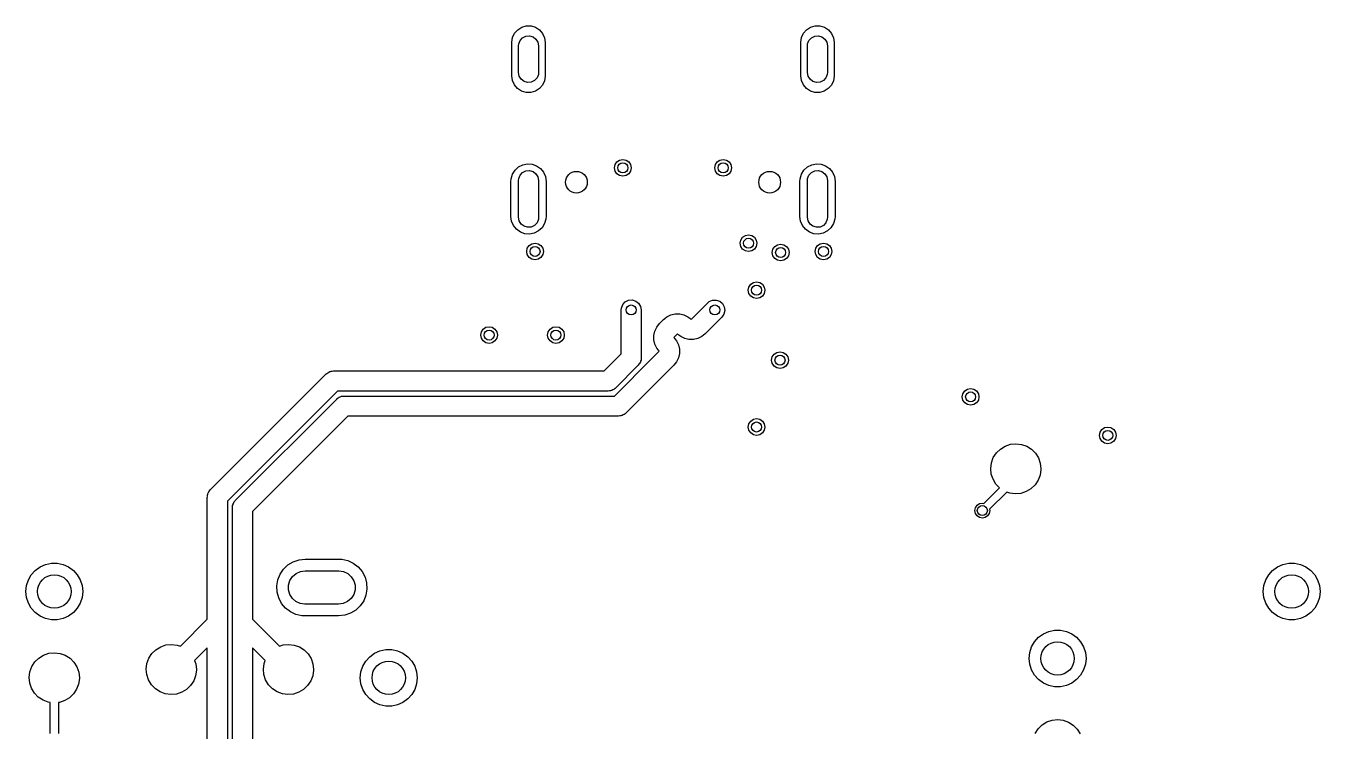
# Model space of a CAD drawing. Extents: x 4.65 to 6.27, y -4.67 to -2.2.
# Drawn here: x 4.652 to 6.175, y -3.035 to -2.205 of the extents above; entities that cross this region are included whole.
import ezdxf

# ---------------------------------------------------------------- set-up
doc = ezdxf.new("R2010")
doc.units = 0
doc.header["$MEASUREMENT"] = 0
doc.layers.add('BLACK', color=7, linetype='CONTINUOUS')

msp = doc.modelspace()

# ---------------------------------------------------------------- linework, layer by layer
at = {"layer": 'BLACK', "linetype": 'CONTINUOUS'}
for p, q in [((5.23055, -2.20942), (5.23527, -2.20644)), ((5.23527, -2.20644), (5.24064, -2.20491)), ((5.24064, -2.20491), (5.24622, -2.20494)), ((5.24622, -2.20494), (5.25156, -2.20654)), ((5.25156, -2.20654), (5.25625, -2.20958)), ((5.57071, -2.20942), (5.57543, -2.20644)), ((5.57543, -2.20644), (5.58079, -2.20491)), ((5.58079, -2.20491), (5.58637, -2.20494)), ((5.58637, -2.20494), (5.59172, -2.20654)), ((5.59172, -2.20654), (5.59641, -2.20958)), ((5.22362, -2.22417), (5.22448, -2.21865)), ((5.22362, -2.22441), (5.22362, -2.22417)), ((5.22362, -2.26378), (5.22362, -2.22441)), ((5.22448, -2.21865), (5.22685, -2.2136)), ((5.22685, -2.2136), (5.23055, -2.20942)), ((5.23172, -2.22605), (5.23332, -2.22204)), ((5.23332, -2.22204), (5.23627, -2.21886)), ((5.23627, -2.21886), (5.24015, -2.21697)), ((5.24015, -2.21697), (5.24446, -2.21659)), ((5.24446, -2.21659), (5.24861, -2.21779)), ((5.24861, -2.21779), (5.25206, -2.22041)), ((5.25206, -2.22041), (5.25433, -2.22409)), ((5.25433, -2.22409), (5.25512, -2.22835)), ((5.25625, -2.20958), (5.25989, -2.2138)), ((5.25989, -2.2138), (5.2622, -2.21888)), ((5.2622, -2.21888), (5.26299, -2.22441)), ((5.26299, -2.22441), (5.26299, -2.26378)), ((5.56378, -2.22417), (5.56464, -2.21865)), ((5.56378, -2.22441), (5.56378, -2.22417)), ((5.56378, -2.26378), (5.56378, -2.22441)), ((5.56464, -2.21865), (5.56701, -2.2136)), ((5.56701, -2.2136), (5.57071, -2.20942)), ((5.57188, -2.22605), (5.57348, -2.22204)), ((5.57348, -2.22204), (5.57642, -2.21886)), ((5.57642, -2.21886), (5.58031, -2.21697)), ((5.58031, -2.21697), (5.58462, -2.21659)), ((5.58462, -2.21659), (5.58877, -2.21779)), ((5.58877, -2.21779), (5.59221, -2.22041)), ((5.59221, -2.22041), (5.59448, -2.22409)), ((5.59448, -2.22409), (5.59528, -2.22835)), ((5.59641, -2.20958), (5.60005, -2.2138)), ((5.60005, -2.2138), (5.60236, -2.21888)), ((5.60236, -2.21888), (5.60315, -2.22441)), ((5.60315, -2.22441), (5.60315, -2.26378)), ((5.2315, -2.22835), (5.23172, -2.22605)), ((5.2315, -2.25984), (5.2315, -2.22835)), ((5.25512, -2.22835), (5.25512, -2.25984)), ((5.57165, -2.22835), (5.57188, -2.22605)), ((5.57165, -2.25984), (5.57165, -2.22835)), ((5.59528, -2.22835), (5.59528, -2.25984)), ((5.22441, -2.2693), (5.22362, -2.26378)), ((5.22672, -2.27439), (5.22441, -2.2693)), ((5.23229, -2.26409), (5.2315, -2.25984)), ((5.23456, -2.26778), (5.23229, -2.26409)), ((5.238, -2.27039), (5.23456, -2.26778)), ((5.25035, -2.26932), (5.24646, -2.27122)), ((5.25329, -2.26615), (5.25035, -2.26932)), ((5.25489, -2.26214), (5.25329, -2.26615)), ((5.25512, -2.25984), (5.25489, -2.26214)), ((5.26213, -2.26953), (5.25976, -2.27459)), ((5.26299, -2.26402), (5.26213, -2.26953)), ((5.26299, -2.26378), (5.26299, -2.26402)), ((5.56457, -2.2693), (5.56378, -2.26378)), ((5.56688, -2.27439), (5.56457, -2.2693)), ((5.57245, -2.26409), (5.57165, -2.25984)), ((5.57471, -2.26778), (5.57245, -2.26409)), ((5.57816, -2.27039), (5.57471, -2.26778)), ((5.59051, -2.26932), (5.58662, -2.27122)), ((5.59345, -2.26615), (5.59051, -2.26932)), ((5.59505, -2.26214), (5.59345, -2.26615)), ((5.59528, -2.25984), (5.59505, -2.26214)), ((5.60229, -2.26953), (5.59992, -2.27459)), ((5.60315, -2.26402), (5.60229, -2.26953)), ((5.60315, -2.26378), (5.60315, -2.26402)), ((5.23037, -2.27861), (5.22672, -2.27439)), ((5.23505, -2.28165), (5.23037, -2.27861)), ((5.2404, -2.28325), (5.23505, -2.28165)), ((5.24215, -2.2716), (5.238, -2.27039)), ((5.24598, -2.28328), (5.2404, -2.28325)), ((5.24646, -2.27122), (5.24215, -2.2716)), ((5.25135, -2.28175), (5.24598, -2.28328)), ((5.25607, -2.27877), (5.25135, -2.28175)), ((5.25976, -2.27459), (5.25607, -2.27877)), ((5.57052, -2.27861), (5.56688, -2.27439)), ((5.57521, -2.28165), (5.57052, -2.27861)), ((5.58055, -2.28325), (5.57521, -2.28165)), ((5.58231, -2.2716), (5.57816, -2.27039)), ((5.58614, -2.28328), (5.58055, -2.28325)), ((5.58662, -2.27122), (5.58231, -2.2716)), ((5.5915, -2.28175), (5.58614, -2.28328)), ((5.59622, -2.27877), (5.5915, -2.28175)), ((5.59992, -2.27459), (5.59622, -2.27877)), ((5.22442, -2.37959), (5.22738, -2.37482)), ((5.22738, -2.37482), (5.23151, -2.37102)), ((5.23151, -2.37102), (5.23651, -2.36847)), ((5.23627, -2.37753), (5.24015, -2.37563)), ((5.23651, -2.36847), (5.24201, -2.36736)), ((5.24015, -2.37563), (5.24446, -2.37525)), ((5.24201, -2.36736), (5.2476, -2.36777)), ((5.24446, -2.37525), (5.24861, -2.37646)), ((5.2476, -2.36777), (5.25288, -2.36967)), ((5.24861, -2.37646), (5.25206, -2.37907)), ((5.25288, -2.36967), (5.25746, -2.37292)), ((5.25746, -2.37292), (5.26099, -2.37728)), ((5.34449, -2.37205), (5.34524, -2.36828)), ((5.34524, -2.37581), (5.34449, -2.37205)), ((5.34524, -2.36828), (5.34737, -2.36509)), ((5.34737, -2.37901), (5.34524, -2.37581)), ((5.34737, -2.36509), (5.35056, -2.36295)), ((5.35056, -2.36295), (5.35433, -2.3622)), ((5.35433, -2.3622), (5.3581, -2.36295)), ((5.3581, -2.36295), (5.36129, -2.36509)), ((5.36129, -2.36509), (5.36342, -2.36828)), ((5.36342, -2.37581), (5.36129, -2.37901)), ((5.36342, -2.36828), (5.36417, -2.37205)), ((5.36417, -2.37205), (5.36342, -2.37581)), ((5.4626, -2.37205), (5.46335, -2.36828)), ((5.46335, -2.37581), (5.4626, -2.37205)), ((5.46335, -2.36828), (5.46548, -2.36509)), ((5.46548, -2.37901), (5.46335, -2.37581)), ((5.46548, -2.36509), (5.46867, -2.36295)), ((5.46867, -2.36295), (5.47244, -2.3622)), ((5.47244, -2.3622), (5.47621, -2.36295)), ((5.47621, -2.36295), (5.4794, -2.36509)), ((5.4794, -2.36509), (5.48153, -2.36828)), ((5.48153, -2.37581), (5.4794, -2.37901)), ((5.48153, -2.36828), (5.48228, -2.37205)), ((5.48228, -2.37205), (5.48153, -2.37581)), ((5.56458, -2.37959), (5.56754, -2.37482)), ((5.56754, -2.37482), (5.57167, -2.37102)), ((5.57167, -2.37102), (5.57667, -2.36847)), ((5.57642, -2.37753), (5.58031, -2.37563)), ((5.57667, -2.36847), (5.58217, -2.36736)), ((5.58031, -2.37563), (5.58462, -2.37525)), ((5.58217, -2.36736), (5.58776, -2.36777)), ((5.58462, -2.37525), (5.58877, -2.37646)), ((5.58776, -2.36777), (5.59304, -2.36967)), ((5.58877, -2.37646), (5.59221, -2.37907)), ((5.59304, -2.36967), (5.59761, -2.37292)), ((5.59761, -2.37292), (5.60114, -2.37728)), ((5.22264, -2.38799), (5.22286, -2.38497)), ((5.22264, -2.42933), (5.22264, -2.38799)), ((5.22286, -2.38497), (5.22442, -2.37959)), ((5.2315, -2.38701), (5.23172, -2.38471)), ((5.2315, -2.43031), (5.2315, -2.38701)), ((5.23172, -2.38471), (5.23332, -2.3807)), ((5.23332, -2.3807), (5.23627, -2.37753)), ((5.25206, -2.37907), (5.25433, -2.38276)), ((5.25433, -2.38276), (5.25512, -2.38701)), ((5.25512, -2.38701), (5.25512, -2.43031)), ((5.26099, -2.37728), (5.26321, -2.38243)), ((5.26321, -2.38243), (5.26398, -2.38799)), ((5.26398, -2.38799), (5.26398, -2.42933)), ((5.35056, -2.38114), (5.34737, -2.37901)), ((5.35433, -2.38189), (5.35056, -2.38114)), ((5.3581, -2.38114), (5.35433, -2.38189)), ((5.36129, -2.37901), (5.3581, -2.38114)), ((5.46867, -2.38114), (5.46548, -2.37901)), ((5.47244, -2.38189), (5.46867, -2.38114)), ((5.47621, -2.38114), (5.47244, -2.38189)), ((5.4794, -2.37901), (5.47621, -2.38114)), ((5.5628, -2.38799), (5.56302, -2.38497)), ((5.5628, -2.42933), (5.5628, -2.38799)), ((5.56302, -2.38497), (5.56458, -2.37959)), ((5.57165, -2.38701), (5.57188, -2.38471)), ((5.57165, -2.43031), (5.57165, -2.38701)), ((5.57188, -2.38471), (5.57348, -2.3807)), ((5.57348, -2.3807), (5.57642, -2.37753)), ((5.59221, -2.37907), (5.59448, -2.38276)), ((5.59448, -2.38276), (5.59528, -2.38701)), ((5.59528, -2.38701), (5.59528, -2.43031)), ((5.60114, -2.37728), (5.60337, -2.38243)), ((5.60337, -2.38243), (5.60413, -2.38799)), ((5.60413, -2.38799), (5.60413, -2.42933)), ((5.2234, -2.43489), (5.22264, -2.42933)), ((5.22563, -2.44004), (5.2234, -2.43489)), ((5.23229, -2.43457), (5.2315, -2.43031)), ((5.23456, -2.43825), (5.23229, -2.43457)), ((5.25329, -2.43663), (5.25035, -2.4398)), ((5.25489, -2.43261), (5.25329, -2.43663)), ((5.25512, -2.43031), (5.25489, -2.43261)), ((5.26219, -2.43774), (5.25923, -2.44251)), ((5.26375, -2.43235), (5.26219, -2.43774)), ((5.26398, -2.42933), (5.26375, -2.43235)), ((5.56356, -2.43489), (5.5628, -2.42933)), ((5.56578, -2.44004), (5.56356, -2.43489)), ((5.57245, -2.43457), (5.57165, -2.43031)), ((5.57471, -2.43825), (5.57245, -2.43457)), ((5.59345, -2.43663), (5.59051, -2.4398)), ((5.59505, -2.43261), (5.59345, -2.43663)), ((5.59528, -2.43031), (5.59505, -2.43261)), ((5.60235, -2.43774), (5.59939, -2.44251)), ((5.60391, -2.43235), (5.60235, -2.43774)), ((5.60413, -2.42933), (5.60391, -2.43235)), ((5.22916, -2.4444), (5.22563, -2.44004)), ((5.23373, -2.44765), (5.22916, -2.4444)), ((5.23901, -2.44955), (5.23373, -2.44765)), ((5.238, -2.44087), (5.23456, -2.43825)), ((5.24215, -2.44207), (5.238, -2.44087)), ((5.2446, -2.44996), (5.23901, -2.44955)), ((5.24646, -2.4417), (5.24215, -2.44207)), ((5.2501, -2.44885), (5.2446, -2.44996)), ((5.25035, -2.4398), (5.24646, -2.4417)), ((5.2551, -2.4463), (5.2501, -2.44885)), ((5.25923, -2.44251), (5.2551, -2.4463)), ((5.49538, -2.45385), (5.49857, -2.45172)), ((5.49857, -2.45172), (5.50234, -2.45097)), ((5.50234, -2.45097), (5.5061, -2.45172)), ((5.5061, -2.45172), (5.5093, -2.45385)), ((5.56932, -2.4444), (5.56578, -2.44004)), ((5.57389, -2.44765), (5.56932, -2.4444)), ((5.57917, -2.44955), (5.57389, -2.44765)), ((5.57816, -2.44087), (5.57471, -2.43825)), ((5.58231, -2.44207), (5.57816, -2.44087)), ((5.58476, -2.44996), (5.57917, -2.44955)), ((5.58662, -2.4417), (5.58231, -2.44207)), ((5.59026, -2.44885), (5.58476, -2.44996)), ((5.59051, -2.4398), (5.58662, -2.4417)), ((5.59526, -2.4463), (5.59026, -2.44885)), ((5.59939, -2.44251), (5.59526, -2.4463)), ((5.24112, -2.47047), (5.24187, -2.46671)), ((5.24187, -2.46671), (5.244, -2.46351)), ((5.244, -2.46351), (5.2472, -2.46138)), ((5.2472, -2.46138), (5.25096, -2.46063)), ((5.25096, -2.46063), (5.25473, -2.46138)), ((5.25473, -2.46138), (5.25792, -2.46351)), ((5.25792, -2.46351), (5.26006, -2.46671)), ((5.26006, -2.46671), (5.26081, -2.47047)), ((5.49249, -2.46081), (5.49324, -2.45704)), ((5.49324, -2.46458), (5.49249, -2.46081)), ((5.49324, -2.45704), (5.49538, -2.45385)), ((5.49538, -2.46777), (5.49324, -2.46458)), ((5.49857, -2.4699), (5.49538, -2.46777)), ((5.5093, -2.46777), (5.5061, -2.4699)), ((5.5093, -2.45385), (5.51143, -2.45704)), ((5.51143, -2.46458), (5.5093, -2.46777)), ((5.51143, -2.45704), (5.51218, -2.46081)), ((5.51218, -2.46081), (5.51143, -2.46458)), ((5.53027, -2.4717), (5.53102, -2.46794)), ((5.53102, -2.46794), (5.53315, -2.46474)), ((5.53315, -2.46474), (5.53634, -2.46261)), ((5.53634, -2.46261), (5.54011, -2.46186)), ((5.54011, -2.46186), (5.54388, -2.46261)), ((5.54388, -2.46261), (5.54707, -2.46474)), ((5.54707, -2.46474), (5.5492, -2.46794)), ((5.5492, -2.46794), (5.54995, -2.4717)), ((5.58071, -2.47047), (5.58146, -2.46671)), ((5.58146, -2.46671), (5.58359, -2.46351)), ((5.58359, -2.46351), (5.58678, -2.46138)), ((5.58678, -2.46138), (5.59055, -2.46063)), ((5.59055, -2.46063), (5.59432, -2.46138)), ((5.59432, -2.46138), (5.59751, -2.46351)), ((5.59751, -2.46351), (5.59964, -2.46671)), ((5.59964, -2.46671), (5.60039, -2.47047)), ((5.24187, -2.47424), (5.24112, -2.47047)), ((5.244, -2.47743), (5.24187, -2.47424)), ((5.2472, -2.47957), (5.244, -2.47743)), ((5.25096, -2.48031), (5.2472, -2.47957)), ((5.25473, -2.47957), (5.25096, -2.48031)), ((5.25792, -2.47743), (5.25473, -2.47957)), ((5.26006, -2.47424), (5.25792, -2.47743)), ((5.26081, -2.47047), (5.26006, -2.47424)), ((5.50234, -2.47065), (5.49857, -2.4699)), ((5.5061, -2.4699), (5.50234, -2.47065)), ((5.53102, -2.47547), (5.53027, -2.4717)), ((5.53315, -2.47866), (5.53102, -2.47547)), ((5.53634, -2.4808), (5.53315, -2.47866)), ((5.54011, -2.48154), (5.53634, -2.4808)), ((5.54388, -2.4808), (5.54011, -2.48154)), ((5.54707, -2.47866), (5.54388, -2.4808)), ((5.5492, -2.47547), (5.54707, -2.47866)), ((5.54995, -2.4717), (5.5492, -2.47547)), ((5.58146, -2.47424), (5.58071, -2.47047)), ((5.58359, -2.47743), (5.58146, -2.47424)), ((5.58678, -2.47957), (5.58359, -2.47743)), ((5.59055, -2.48031), (5.58678, -2.47957)), ((5.59432, -2.47957), (5.59055, -2.48031)), ((5.59751, -2.47743), (5.59432, -2.47957)), ((5.59964, -2.47424), (5.59751, -2.47743)), ((5.60039, -2.47047), (5.59964, -2.47424)), ((5.50197, -2.51612), (5.50272, -2.51236)), ((5.50272, -2.51236), (5.50485, -2.50916)), ((5.50485, -2.50916), (5.50804, -2.50703)), ((5.50804, -2.50703), (5.51181, -2.50628)), ((5.51181, -2.50628), (5.51558, -2.50703)), ((5.51558, -2.50703), (5.51877, -2.50916)), ((5.51877, -2.50916), (5.5209, -2.51236)), ((5.5209, -2.51236), (5.52165, -2.51612)), ((5.35713, -2.52989), (5.36102, -2.52799)), ((5.36102, -2.52799), (5.36533, -2.52762)), ((5.36533, -2.52762), (5.36948, -2.52882)), ((5.36948, -2.52882), (5.37292, -2.53144)), ((5.45603, -2.52956), (5.46, -2.52785)), ((5.46, -2.52785), (5.46432, -2.52769)), ((5.46432, -2.52769), (5.46841, -2.52909)), ((5.46841, -2.52909), (5.47173, -2.53187)), ((5.50272, -2.51989), (5.50197, -2.51612)), ((5.50485, -2.52308), (5.50272, -2.51989)), ((5.50804, -2.52522), (5.50485, -2.52308)), ((5.51181, -2.52596), (5.50804, -2.52522)), ((5.51558, -2.52522), (5.51181, -2.52596)), ((5.51877, -2.52308), (5.51558, -2.52522)), ((5.5209, -2.51989), (5.51877, -2.52308)), ((5.52165, -2.51612), (5.5209, -2.51989)), ((5.35236, -2.53937), (5.35259, -2.53708)), ((5.35236, -2.59114), (5.35236, -2.53937)), ((5.35259, -2.53708), (5.35419, -2.53306)), ((5.35419, -2.53306), (5.35713, -2.52989)), ((5.37292, -2.53144), (5.37519, -2.53512)), ((5.37519, -2.53512), (5.37598, -2.53937)), ((5.37598, -2.53937), (5.37598, -2.59604)), ((5.41098, -2.5452), (5.41605, -2.54404)), ((5.41605, -2.54404), (5.42126, -2.54404)), ((5.42126, -2.54404), (5.42633, -2.5452)), ((5.4348, -2.55047), (5.45425, -2.53102)), ((5.45425, -2.53102), (5.45603, -2.52956)), ((5.4734, -2.54416), (5.47095, -2.54772)), ((5.47173, -2.53187), (5.47381, -2.53566)), ((5.4744, -2.53995), (5.4734, -2.54416)), ((5.47381, -2.53566), (5.4744, -2.53995)), ((5.19308, -2.5598), (5.19685, -2.55906)), ((5.19685, -2.55906), (5.20062, -2.5598)), ((5.27182, -2.5598), (5.27559, -2.55906)), ((5.27559, -2.55906), (5.27936, -2.5598)), ((5.39201, -2.56417), (5.39426, -2.55948)), ((5.39426, -2.55948), (5.39751, -2.55541)), ((5.39751, -2.55541), (5.40222, -2.5507)), ((5.39751, -2.55541), (5.39751, -2.55541)), ((5.39751, -2.55541), (5.39751, -2.55541)), ((5.39751, -2.55541), (5.39751, -2.55541)), ((5.40222, -2.5507), (5.4023, -2.55063)), ((5.40222, -2.5507), (5.40222, -2.5507)), ((5.40222, -2.5507), (5.40222, -2.5507)), ((5.40222, -2.5507), (5.40222, -2.5507)), ((5.40222, -2.5507), (5.40222, -2.5507)), ((5.4023, -2.55063), (5.40331, -2.5498)), ((5.40331, -2.5498), (5.40353, -2.54957)), ((5.40353, -2.54957), (5.40369, -2.54949)), ((5.40369, -2.54949), (5.404, -2.54924)), ((5.404, -2.54924), (5.40411, -2.54919)), ((5.40411, -2.54919), (5.40629, -2.54746)), ((5.40629, -2.54746), (5.41098, -2.5452)), ((5.42633, -2.5452), (5.43102, -2.54746)), ((5.43102, -2.54746), (5.43304, -2.54907)), ((5.43304, -2.54907), (5.43305, -2.54907)), ((5.43305, -2.54907), (5.43309, -2.5491)), ((5.43309, -2.5491), (5.4348, -2.55047)), ((5.47095, -2.54772), (5.45127, -2.56741)), ((5.18701, -2.5689), (5.18776, -2.56513)), ((5.18776, -2.57266), (5.18701, -2.5689)), ((5.18776, -2.56513), (5.18989, -2.56194)), ((5.18989, -2.57586), (5.18776, -2.57266)), ((5.18989, -2.56194), (5.19308, -2.5598)), ((5.20062, -2.5598), (5.20381, -2.56194)), ((5.20381, -2.56194), (5.20594, -2.56513)), ((5.20594, -2.57266), (5.20381, -2.57586)), ((5.20594, -2.56513), (5.20669, -2.5689)), ((5.20669, -2.5689), (5.20594, -2.57266)), ((5.26575, -2.5689), (5.2665, -2.56513)), ((5.2665, -2.57266), (5.26575, -2.5689)), ((5.2665, -2.56513), (5.26863, -2.56194)), ((5.26863, -2.57586), (5.2665, -2.57266)), ((5.26863, -2.56194), (5.27182, -2.5598)), ((5.27936, -2.5598), (5.28255, -2.56194)), ((5.28255, -2.56194), (5.28468, -2.56513)), ((5.28468, -2.57266), (5.28255, -2.57586)), ((5.28468, -2.56513), (5.28543, -2.5689)), ((5.28543, -2.5689), (5.28468, -2.57266)), ((5.39085, -2.56925), (5.39201, -2.56417)), ((5.39085, -2.57445), (5.39085, -2.56925)), ((5.39201, -2.57953), (5.39085, -2.57445)), ((5.41868, -2.56764), (5.41445, -2.57188)), ((5.41445, -2.57188), (5.41501, -2.57259)), ((5.41501, -2.57259), (5.41534, -2.57289)), ((5.41534, -2.57289), (5.41548, -2.57317)), ((5.41548, -2.57317), (5.41746, -2.57565)), ((5.42039, -2.56901), (5.41868, -2.56764)), ((5.42043, -2.56904), (5.42039, -2.56901)), ((5.42044, -2.56904), (5.42043, -2.56904)), ((5.42246, -2.57065), (5.42044, -2.56904)), ((5.42715, -2.57291), (5.42246, -2.57065)), ((5.43222, -2.57407), (5.42715, -2.57291)), ((5.43743, -2.57407), (5.43222, -2.57407)), ((5.44251, -2.57291), (5.43743, -2.57407)), ((5.4472, -2.57065), (5.44251, -2.57291)), ((5.44937, -2.56892), (5.4472, -2.57065)), ((5.44948, -2.56887), (5.44937, -2.56892)), ((5.45126, -2.56741), (5.44948, -2.56887)), ((5.45127, -2.56741), (5.45126, -2.56741)), ((5.45127, -2.56741), (5.45127, -2.56741)), ((5.19308, -2.57799), (5.18989, -2.57586)), ((5.19685, -2.57874), (5.19308, -2.57799)), ((5.20062, -2.57799), (5.19685, -2.57874)), ((5.20381, -2.57586), (5.20062, -2.57799)), ((5.27182, -2.57799), (5.26863, -2.57586)), ((5.27559, -2.57874), (5.27182, -2.57799)), ((5.27936, -2.57799), (5.27559, -2.57874)), ((5.28255, -2.57586), (5.27936, -2.57799)), ((5.38935, -2.59592), (5.39728, -2.58799)), ((5.39427, -2.58422), (5.39201, -2.57953)), ((5.39624, -2.58669), (5.39427, -2.58422)), ((5.39638, -2.58698), (5.39624, -2.58669)), ((5.39672, -2.58729), (5.39638, -2.58698)), ((5.39728, -2.58799), (5.39672, -2.58729)), ((5.41746, -2.57565), (5.41972, -2.58034)), ((5.41972, -2.58034), (5.42088, -2.58542)), ((5.42088, -2.58542), (5.42088, -2.59062)), ((5.53241, -2.59147), (5.5356, -2.58933)), ((5.5356, -2.58933), (5.53937, -2.58858)), ((5.53937, -2.58858), (5.54314, -2.58933)), ((5.54314, -2.58933), (5.54633, -2.59147)), ((5.33229, -2.61122), (5.35236, -2.59114)), ((5.34452, -2.64075), (5.38934, -2.59592)), ((5.37252, -2.60439), (5.34553, -2.63138)), ((5.37327, -2.60331), (5.37252, -2.60439)), ((5.37416, -2.60235), (5.37327, -2.60331)), ((5.37448, -2.60154), (5.37416, -2.60235)), ((5.37497, -2.60082), (5.37448, -2.60154)), ((5.37527, -2.59955), (5.37497, -2.60082)), ((5.37576, -2.59833), (5.37527, -2.59955)), ((5.3759, -2.59692), (5.37576, -2.59833)), ((5.37597, -2.59661), (5.3759, -2.59692)), ((5.37598, -2.59604), (5.37595, -2.59643)), ((5.37595, -2.59643), (5.37597, -2.59661)), ((5.38934, -2.59592), (5.38935, -2.59592)), ((5.41421, -2.60446), (5.40605, -2.61262)), ((5.41422, -2.60445), (5.41421, -2.60446)), ((5.41421, -2.60446), (5.41421, -2.60446)), ((5.41421, -2.60446), (5.41421, -2.60446)), ((5.41421, -2.60446), (5.41421, -2.60446)), ((5.41746, -2.60039), (5.41422, -2.60444)), ((5.41422, -2.60444), (5.41422, -2.60445)), ((5.41972, -2.5957), (5.41746, -2.60039)), ((5.42088, -2.59062), (5.41972, -2.5957)), ((5.52953, -2.59843), (5.53028, -2.59466)), ((5.53028, -2.60219), (5.52953, -2.59843)), ((5.53028, -2.59466), (5.53241, -2.59147)), ((5.53241, -2.60538), (5.53028, -2.60219)), ((5.5356, -2.60752), (5.53241, -2.60538)), ((5.54633, -2.60538), (5.54314, -2.60752)), ((5.54633, -2.59147), (5.54846, -2.59466)), ((5.54846, -2.60219), (5.54633, -2.60538)), ((5.54846, -2.59466), (5.54921, -2.59843)), ((5.54921, -2.59843), (5.54846, -2.60219)), ((4.86862, -2.75128), (5.00522, -2.61468)), ((5.00522, -2.61468), (5.00553, -2.61443)), ((5.00553, -2.61443), (5.00564, -2.61428)), ((5.00564, -2.61428), (5.0059, -2.61412)), ((5.0059, -2.61412), (5.007, -2.61322)), ((5.007, -2.61322), (5.0082, -2.6127)), ((5.0082, -2.6127), (5.00932, -2.61201)), ((5.00932, -2.61201), (5.01017, -2.61185)), ((5.01017, -2.61185), (5.01097, -2.61151)), ((5.01097, -2.61151), (5.01228, -2.61146)), ((5.01228, -2.61146), (5.01357, -2.61122)), ((5.01357, -2.61122), (5.33229, -2.61122)), ((5.40605, -2.61262), (5.35776, -2.66091)), ((5.40605, -2.61262), (5.40605, -2.61262)), ((5.53937, -2.60827), (5.5356, -2.60752)), ((5.54314, -2.60752), (5.53937, -2.60827)), ((5.01846, -2.63484), (4.88878, -2.76452)), ((5.33718, -2.63484), (5.01846, -2.63484)), ((5.33847, -2.6346), (5.33718, -2.63484)), ((5.33978, -2.63455), (5.33847, -2.6346)), ((5.34058, -2.63421), (5.33978, -2.63455)), ((5.34143, -2.63405), (5.34058, -2.63421)), ((5.34255, -2.63336), (5.34143, -2.63405)), ((5.34375, -2.63285), (5.34255, -2.63336)), ((5.34485, -2.63195), (5.34375, -2.63285)), ((5.34511, -2.63178), (5.34485, -2.63195)), ((5.34522, -2.63164), (5.34511, -2.63178)), ((5.34553, -2.63138), (5.34522, -2.63164)), ((5.75469, -2.63797), (5.75682, -2.63477)), ((5.75682, -2.63477), (5.76001, -2.63264)), ((5.76001, -2.63264), (5.76378, -2.63189)), ((5.76378, -2.63189), (5.76755, -2.63264)), ((5.76755, -2.63264), (5.77074, -2.63477)), ((5.77074, -2.63477), (5.77287, -2.63797)), ((4.89814, -2.76351), (5.01745, -2.64421)), ((5.01745, -2.64421), (5.01776, -2.64396)), ((5.01776, -2.64396), (5.01787, -2.64381)), ((5.01787, -2.64381), (5.01813, -2.64365)), ((5.01813, -2.64365), (5.01923, -2.64274)), ((5.01923, -2.64274), (5.02043, -2.64223)), ((5.02043, -2.64223), (5.02155, -2.64154)), ((5.02155, -2.64154), (5.0224, -2.64138)), ((5.0224, -2.64138), (5.0232, -2.64104)), ((5.0232, -2.64104), (5.02451, -2.64099)), ((5.02451, -2.64099), (5.0258, -2.64075)), ((5.0258, -2.64075), (5.34452, -2.64075)), ((5.75394, -2.64173), (5.75469, -2.63797)), ((5.75469, -2.6455), (5.75394, -2.64173)), ((5.75682, -2.64869), (5.75469, -2.6455)), ((5.76001, -2.65083), (5.75682, -2.64869)), ((5.76378, -2.65157), (5.76001, -2.65083)), ((5.76755, -2.65083), (5.76378, -2.65157)), ((5.77074, -2.64869), (5.76755, -2.65083)), ((5.77287, -2.6455), (5.77074, -2.64869)), ((5.77287, -2.63797), (5.77362, -2.64173)), ((5.77362, -2.64173), (5.77287, -2.6455)), ((5.03069, -2.66437), (4.91831, -2.77676)), ((5.34941, -2.66437), (5.03069, -2.66437)), ((5.3507, -2.66413), (5.34941, -2.66437)), ((5.35201, -2.66408), (5.3507, -2.66413)), ((5.35281, -2.66374), (5.35201, -2.66408)), ((5.35366, -2.66358), (5.35281, -2.66374)), ((5.35478, -2.66289), (5.35366, -2.66358)), ((5.35598, -2.66237), (5.35478, -2.66289)), ((5.35708, -2.66147), (5.35598, -2.66237)), ((5.35734, -2.66131), (5.35708, -2.66147)), ((5.35745, -2.66116), (5.35734, -2.66131)), ((5.35776, -2.66091), (5.35745, -2.66116)), ((5.50197, -2.67717), (5.50272, -2.6734)), ((5.50272, -2.68093), (5.50197, -2.67717)), ((5.50272, -2.6734), (5.50485, -2.67021)), ((5.50485, -2.68413), (5.50272, -2.68093)), ((5.50485, -2.67021), (5.50804, -2.66807)), ((5.50804, -2.66807), (5.51181, -2.66732)), ((5.51181, -2.66732), (5.51558, -2.66807)), ((5.51558, -2.66807), (5.51877, -2.67021)), ((5.51877, -2.67021), (5.5209, -2.6734)), ((5.5209, -2.68093), (5.51877, -2.68413)), ((5.5209, -2.6734), (5.52165, -2.67717)), ((5.52165, -2.67717), (5.5209, -2.68093)), ((5.9161, -2.68324), (5.91824, -2.68005)), ((5.91824, -2.68005), (5.92143, -2.67791)), ((5.92143, -2.67791), (5.9252, -2.67717)), ((5.9252, -2.67717), (5.92896, -2.67791)), ((5.92896, -2.67791), (5.93216, -2.68005)), ((5.93216, -2.68005), (5.93429, -2.68324)), ((5.50804, -2.68626), (5.50485, -2.68413)), ((5.51181, -2.68701), (5.50804, -2.68626)), ((5.51558, -2.68626), (5.51181, -2.68701)), ((5.51877, -2.68413), (5.51558, -2.68626)), ((5.91535, -2.68701), (5.9161, -2.68324)), ((5.9161, -2.69077), (5.91535, -2.68701)), ((5.91824, -2.69397), (5.9161, -2.69077)), ((5.92143, -2.6961), (5.91824, -2.69397)), ((5.9252, -2.69685), (5.92143, -2.6961)), ((5.92896, -2.6961), (5.9252, -2.69685)), ((5.93216, -2.69397), (5.92896, -2.6961)), ((5.93429, -2.69077), (5.93216, -2.69397)), ((5.93429, -2.68324), (5.93504, -2.68701)), ((5.93504, -2.68701), (5.93429, -2.69077)), ((5.79048, -2.71325), (5.79405, -2.70772)), ((5.79405, -2.70772), (5.79875, -2.70311)), ((5.79875, -2.70311), (5.80436, -2.69966)), ((5.80436, -2.69966), (5.81059, -2.69754)), ((5.81059, -2.69754), (5.81714, -2.69685)), ((5.81714, -2.69685), (5.82367, -2.69763)), ((5.82367, -2.69763), (5.82987, -2.69984)), ((5.82987, -2.69984), (5.83543, -2.70337)), ((5.83543, -2.70337), (5.84007, -2.70804)), ((5.84007, -2.70804), (5.84356, -2.71362)), ((5.7874, -2.72597), (5.78823, -2.71943)), ((5.78805, -2.73252), (5.7874, -2.72597)), ((5.78823, -2.71943), (5.79048, -2.71325)), ((5.84356, -2.71362), (5.84572, -2.71984)), ((5.84645, -2.7272), (5.84553, -2.73372)), ((5.84572, -2.71984), (5.84646, -2.72638)), ((5.84646, -2.72638), (5.84645, -2.7272)), ((5.79012, -2.73876), (5.78805, -2.73252)), ((5.79353, -2.74439), (5.79012, -2.73876)), ((5.84319, -2.73987), (5.83955, -2.74536)), ((5.84553, -2.73372), (5.84319, -2.73987)), ((4.86524, -2.75875), (4.86538, -2.75734)), ((4.86538, -2.75734), (4.86587, -2.75612)), ((4.86587, -2.75612), (4.86617, -2.75485)), ((4.86617, -2.75485), (4.86666, -2.75413)), ((4.86666, -2.75413), (4.86699, -2.75332)), ((4.86699, -2.75332), (4.86788, -2.75236)), ((4.86788, -2.75236), (4.86862, -2.75128)), ((5.77914, -2.76705), (5.79759, -2.7486)), ((5.80636, -2.75375), (5.7861, -2.77401)), ((5.79759, -2.7486), (5.79353, -2.74439)), ((5.80979, -2.75503), (5.80636, -2.75375)), ((5.81631, -2.7559), (5.80979, -2.75503)), ((5.82287, -2.7553), (5.81631, -2.7559)), ((5.82913, -2.75327), (5.82287, -2.7553)), ((5.83478, -2.7499), (5.82913, -2.75327)), ((5.83955, -2.74536), (5.83478, -2.7499)), ((4.86516, -2.75963), (4.8652, -2.75924)), ((4.86516, -2.90357), (4.86516, -2.75963)), ((4.86517, -2.75906), (4.86524, -2.75875)), ((4.8652, -2.75924), (4.86517, -2.75906)), ((4.88878, -2.76452), (4.88878, -3.29847)), ((4.89469, -2.77186), (4.89472, -2.77147)), ((4.89469, -3.29113), (4.89469, -2.77186)), ((4.8947, -2.77129), (4.89477, -2.77098)), ((4.89472, -2.77147), (4.8947, -2.77129)), ((4.89477, -2.77098), (4.89491, -2.76957)), ((4.89491, -2.76957), (4.8954, -2.76835)), ((4.8954, -2.76835), (4.8957, -2.76708)), ((4.8957, -2.76708), (4.89619, -2.76636)), ((4.89619, -2.76636), (4.89651, -2.76555)), ((4.89651, -2.76555), (4.8974, -2.76459)), ((4.8974, -2.76459), (4.89814, -2.76351)), ((5.7687, -2.77559), (5.76938, -2.7722)), ((5.76938, -2.7722), (5.7713, -2.76933)), ((5.7713, -2.76933), (5.77417, -2.76741)), ((5.77417, -2.76741), (5.77756, -2.76673)), ((5.77756, -2.76673), (5.77914, -2.76705)), ((4.91831, -2.77676), (4.91831, -2.90357)), ((5.76938, -2.77898), (5.7687, -2.77559)), ((5.7713, -2.78185), (5.76938, -2.77898)), ((5.77417, -2.78377), (5.7713, -2.78185)), ((5.77756, -2.78445), (5.77417, -2.78377)), ((5.78095, -2.78377), (5.77756, -2.78445)), ((5.78382, -2.78185), (5.78095, -2.78377)), ((5.78574, -2.77898), (5.78382, -2.78185)), ((5.78642, -2.77559), (5.78574, -2.77898)), ((5.7861, -2.77401), (5.78642, -2.77559)), ((4.96628, -2.83576), (4.97313, -2.83346)), ((4.97313, -2.83346), (4.98031, -2.83268)), ((4.98031, -2.83268), (5.01969, -2.83268)), ((5.01969, -2.83268), (5.02342, -2.83289)), ((5.02342, -2.83289), (5.03047, -2.83446)), ((4.65797, -2.8512), (4.66265, -2.846)), ((4.66265, -2.846), (4.66831, -2.84188)), ((4.66831, -2.84188), (4.6747, -2.83904)), ((4.6747, -2.83904), (4.68154, -2.83758)), ((4.68154, -2.83758), (4.68854, -2.83758)), ((4.68854, -2.83758), (4.69538, -2.83904)), ((4.69538, -2.83904), (4.70177, -2.84188)), ((4.70177, -2.84188), (4.70743, -2.846)), ((4.70743, -2.846), (4.71211, -2.8512)), ((4.95077, -2.85043), (4.95483, -2.84445)), ((4.95483, -2.84445), (4.96008, -2.83949)), ((4.96008, -2.83949), (4.96628, -2.83576)), ((4.96971, -2.84956), (4.97479, -2.84725)), ((4.97479, -2.84725), (4.98031, -2.84646)), ((4.98031, -2.84646), (5.01969, -2.84646)), ((5.01969, -2.84646), (5.01993, -2.84646)), ((5.01993, -2.84646), (5.02544, -2.84732)), ((5.02544, -2.84732), (5.03049, -2.84969)), ((5.03047, -2.83446), (5.03702, -2.83752)), ((5.03702, -2.83752), (5.04276, -2.84191)), ((5.04276, -2.84191), (5.04743, -2.84743)), ((5.04743, -2.84743), (5.0508, -2.85382)), ((6.11466, -2.8512), (6.11934, -2.846)), ((6.11934, -2.846), (6.125, -2.84188)), ((6.125, -2.84188), (6.13139, -2.83904)), ((6.13139, -2.83904), (6.13823, -2.83758)), ((6.13823, -2.83758), (6.14523, -2.83758)), ((6.14523, -2.83758), (6.15207, -2.83904)), ((6.15207, -2.83904), (6.15846, -2.84188)), ((6.15846, -2.84188), (6.16412, -2.846)), ((6.16412, -2.846), (6.16881, -2.8512)), ((4.65157, -2.87087), (4.65231, -2.86391)), ((4.65231, -2.86391), (4.65447, -2.85725)), ((4.65447, -2.85725), (4.65797, -2.8512)), ((4.71211, -2.8512), (4.71561, -2.85725)), ((4.71561, -2.85725), (4.71777, -2.86391)), ((4.71777, -2.86391), (4.7185, -2.87087)), ((4.9469, -2.86427), (4.94808, -2.85714)), ((4.94728, -2.87149), (4.9469, -2.86427)), ((4.94808, -2.85714), (4.95077, -2.85043)), ((4.96081, -2.86881), (4.96085, -2.86323)), ((4.96085, -2.86323), (4.96245, -2.85788)), ((4.96245, -2.85788), (4.96548, -2.8532)), ((4.96548, -2.8532), (4.96971, -2.84956)), ((5.03049, -2.84969), (5.03468, -2.85338)), ((5.03468, -2.85338), (5.03765, -2.8581)), ((5.03765, -2.8581), (5.03919, -2.86347)), ((5.03919, -2.86347), (5.03915, -2.86905)), ((5.0508, -2.85382), (5.05272, -2.86079)), ((5.05272, -2.86079), (5.0531, -2.86801)), ((6.10827, -2.87087), (6.109, -2.86391)), ((6.109, -2.86391), (6.11116, -2.85725)), ((6.11116, -2.85725), (6.11466, -2.8512)), ((6.16881, -2.8512), (6.1723, -2.85725)), ((6.1723, -2.85725), (6.17447, -2.86391)), ((6.17447, -2.86391), (6.1752, -2.87087)), ((4.65231, -2.87782), (4.65157, -2.87087)), ((4.65447, -2.88448), (4.65231, -2.87782)), ((4.71777, -2.87782), (4.71561, -2.88448)), ((4.7185, -2.87087), (4.71777, -2.87782)), ((4.9492, -2.87846), (4.94728, -2.87149)), ((4.95257, -2.88485), (4.9492, -2.87846)), ((4.96235, -2.87418), (4.96081, -2.86881)), ((4.96532, -2.8789), (4.96235, -2.87418)), ((4.96951, -2.88259), (4.96532, -2.8789)), ((5.03452, -2.87908), (5.03029, -2.88273)), ((5.03755, -2.8744), (5.03452, -2.87908)), ((5.03915, -2.86905), (5.03755, -2.8744)), ((5.05192, -2.87514), (5.04923, -2.88185)), ((5.0531, -2.86801), (5.05192, -2.87514)), ((6.109, -2.87782), (6.10827, -2.87087)), ((6.11116, -2.88448), (6.109, -2.87782)), ((6.17447, -2.87782), (6.1723, -2.88448)), ((6.1752, -2.87087), (6.17447, -2.87782)), ((4.65797, -2.89054), (4.65447, -2.88448)), ((4.66265, -2.89574), (4.65797, -2.89054)), ((4.71211, -2.89054), (4.70743, -2.89574)), ((4.71561, -2.88448), (4.71211, -2.89054)), ((4.95724, -2.89038), (4.95257, -2.88485)), ((4.96298, -2.89477), (4.95724, -2.89038)), ((4.96953, -2.89782), (4.96298, -2.89477)), ((4.97456, -2.88497), (4.96951, -2.88259)), ((4.98007, -2.88583), (4.97456, -2.88497)), ((4.98031, -2.88583), (4.98007, -2.88583)), ((5.01969, -2.88583), (4.98031, -2.88583)), ((5.02521, -2.88504), (5.01969, -2.88583)), ((5.03029, -2.88273), (5.02521, -2.88504)), ((5.03992, -2.8928), (5.03372, -2.89652)), ((5.04517, -2.88783), (5.03992, -2.8928)), ((5.04923, -2.88185), (5.04517, -2.88783)), ((6.11466, -2.89054), (6.11116, -2.88448)), ((6.11934, -2.89574), (6.11466, -2.89054)), ((6.16881, -2.89054), (6.16412, -2.89574)), ((6.1723, -2.88448), (6.16881, -2.89054)), ((4.66831, -2.89985), (4.66265, -2.89574)), ((4.6747, -2.90269), (4.66831, -2.89985)), ((4.68154, -2.90415), (4.6747, -2.90269)), ((4.68854, -2.90415), (4.68154, -2.90415)), ((4.69538, -2.90269), (4.68854, -2.90415)), ((4.70177, -2.89985), (4.69538, -2.90269)), ((4.70743, -2.89574), (4.70177, -2.89985)), ((4.83349, -2.93524), (4.86516, -2.90357)), ((4.91831, -2.90357), (4.94997, -2.93523)), ((4.97658, -2.8994), (4.96953, -2.89782)), ((4.98031, -2.89961), (4.97658, -2.8994)), ((5.01969, -2.89961), (4.98031, -2.89961)), ((5.02687, -2.89883), (5.01969, -2.89961)), ((5.03372, -2.89652), (5.02687, -2.89883)), ((6.125, -2.89985), (6.11934, -2.89574)), ((6.13139, -2.90269), (6.125, -2.89985)), ((6.13823, -2.90415), (6.13139, -2.90269)), ((6.14523, -2.90415), (6.13823, -2.90415)), ((6.15207, -2.90269), (6.14523, -2.90415)), ((6.15846, -2.89985), (6.15207, -2.90269)), ((6.16412, -2.89574), (6.15846, -2.89985)), ((5.83907, -2.92994), (5.84375, -2.92474)), ((5.84375, -2.92474), (5.84941, -2.92063)), ((5.84941, -2.92063), (5.8558, -2.91778)), ((5.8558, -2.91778), (5.86264, -2.91633)), ((5.86264, -2.91633), (5.86964, -2.91633)), ((5.86964, -2.91633), (5.87648, -2.91778)), ((5.87648, -2.91778), (5.88287, -2.92063)), ((5.88287, -2.92063), (5.88853, -2.92474)), ((5.88853, -2.92474), (5.89322, -2.92994)), ((4.79995, -2.94394), (4.80466, -2.93933)), ((4.80466, -2.93933), (4.81026, -2.93588)), ((4.81026, -2.93588), (4.81649, -2.93376)), ((4.81649, -2.93376), (4.82304, -2.93307)), ((4.82304, -2.93307), (4.82958, -2.93385)), ((4.82958, -2.93385), (4.83349, -2.93524)), ((4.86516, -2.93698), (4.8502, -2.95194)), ((4.86516, -3.30336), (4.86516, -2.93698)), ((4.93328, -2.95195), (4.91831, -2.93698)), ((4.91831, -2.93698), (4.91831, -3.28624)), ((4.94997, -2.93523), (4.95429, -2.93376)), ((4.95429, -2.93376), (4.96084, -2.93307)), ((4.96084, -2.93307), (4.96737, -2.93385)), ((4.96737, -2.93385), (4.97357, -2.93606)), ((4.97357, -2.93606), (4.97913, -2.93959)), ((4.97913, -2.93959), (4.98377, -2.94426)), ((5.0684, -2.94061), (5.07524, -2.93916)), ((5.07524, -2.93916), (5.08224, -2.93916)), ((5.08224, -2.93916), (5.08908, -2.94061)), ((5.83341, -2.94265), (5.83557, -2.936)), ((5.83557, -2.936), (5.83907, -2.92994)), ((5.89322, -2.92994), (5.89671, -2.936)), ((5.89671, -2.936), (5.89887, -2.94265)), ((4.65859, -2.95931), (4.66216, -2.95378)), ((4.66216, -2.95378), (4.66686, -2.94917)), ((4.66686, -2.94917), (4.67247, -2.94572)), ((4.67247, -2.94572), (4.6787, -2.9436)), ((4.6787, -2.9436), (4.68525, -2.94291)), ((4.68525, -2.94291), (4.69178, -2.94369)), ((4.69178, -2.94369), (4.69798, -2.9459)), ((4.69798, -2.9459), (4.70354, -2.94943)), ((4.70354, -2.94943), (4.70818, -2.9541)), ((4.70818, -2.9541), (4.71167, -2.95968)), ((4.79331, -2.96219), (4.79413, -2.95566)), ((4.79413, -2.95566), (4.79639, -2.94947)), ((4.79639, -2.94947), (4.79995, -2.94394)), ((4.8502, -2.95194), (4.85163, -2.95606)), ((4.93111, -2.96219), (4.93193, -2.95566)), ((4.93193, -2.95566), (4.93328, -2.95195)), ((4.98377, -2.94426), (4.98726, -2.94984)), ((4.98726, -2.94984), (4.98942, -2.95606)), ((5.04817, -2.95883), (5.05167, -2.95277)), ((5.05167, -2.95277), (5.05635, -2.94757)), ((5.05635, -2.94757), (5.06201, -2.94346)), ((5.06201, -2.94346), (5.0684, -2.94061)), ((5.08908, -2.94061), (5.09547, -2.94346)), ((5.09547, -2.94346), (5.10113, -2.94757)), ((5.10113, -2.94757), (5.10581, -2.95277)), ((5.10581, -2.95277), (5.10931, -2.95883)), ((5.83268, -2.94961), (5.83341, -2.94265)), ((5.83341, -2.95656), (5.83268, -2.94961)), ((5.89887, -2.94265), (5.89961, -2.94961)), ((5.89961, -2.94961), (5.89887, -2.95656)), ((4.65551, -2.97203), (4.65634, -2.9655)), ((4.65634, -2.9655), (4.65859, -2.95931)), ((4.71167, -2.95968), (4.71383, -2.9659)), ((4.71383, -2.9659), (4.71457, -2.97244)), ((4.79395, -2.96874), (4.79331, -2.96219)), ((4.79603, -2.97498), (4.79395, -2.96874)), ((4.85143, -2.96994), (4.8491, -2.9761)), ((4.85235, -2.96342), (4.85143, -2.96994)), ((4.85163, -2.95606), (4.85236, -2.9626)), ((4.85236, -2.9626), (4.85235, -2.96342)), ((4.93175, -2.96874), (4.93111, -2.96219)), ((4.93383, -2.97498), (4.93175, -2.96874)), ((4.98923, -2.96994), (4.98689, -2.9761)), ((4.99015, -2.96342), (4.98923, -2.96994)), ((4.98942, -2.95606), (4.99016, -2.9626)), ((4.99016, -2.9626), (4.99015, -2.96342)), ((5.04528, -2.97244), (5.04601, -2.96548)), ((5.04601, -2.96548), (5.04817, -2.95883)), ((5.10931, -2.95883), (5.11147, -2.96548)), ((5.11147, -2.96548), (5.1122, -2.97244)), ((5.83557, -2.96322), (5.83341, -2.95656)), ((5.83907, -2.96928), (5.83557, -2.96322)), ((5.84375, -2.97448), (5.83907, -2.96928)), ((5.89322, -2.96928), (5.88853, -2.97448)), ((5.89671, -2.96322), (5.89322, -2.96928)), ((5.89887, -2.95656), (5.89671, -2.96322)), ((4.65616, -2.97858), (4.65551, -2.97203)), ((4.65823, -2.98483), (4.65616, -2.97858)), ((4.66165, -2.99046), (4.65823, -2.98483)), ((4.7113, -2.98594), (4.70766, -2.99142)), ((4.71364, -2.97978), (4.7113, -2.98594)), ((4.71456, -2.97327), (4.71364, -2.97978)), ((4.71457, -2.97244), (4.71456, -2.97327)), ((4.79944, -2.98061), (4.79603, -2.97498)), ((4.80401, -2.98535), (4.79944, -2.98061)), ((4.80952, -2.98895), (4.80401, -2.98535)), ((4.84069, -2.98612), (4.83503, -2.98949)), ((4.84545, -2.98158), (4.84069, -2.98612)), ((4.8491, -2.9761), (4.84545, -2.98158)), ((4.93724, -2.98061), (4.93383, -2.97498)), ((4.94181, -2.98535), (4.93724, -2.98061)), ((4.94732, -2.98895), (4.94181, -2.98535)), ((4.97848, -2.98612), (4.97283, -2.98949)), ((4.98325, -2.98158), (4.97848, -2.98612)), ((4.98689, -2.9761), (4.98325, -2.98158)), ((5.04601, -2.9794), (5.04528, -2.97244)), ((5.04817, -2.98605), (5.04601, -2.9794)), ((5.05167, -2.99211), (5.04817, -2.98605)), ((5.10931, -2.98605), (5.10581, -2.99211)), ((5.11147, -2.9794), (5.10931, -2.98605)), ((5.1122, -2.97244), (5.11147, -2.9794)), ((5.84941, -2.97859), (5.84375, -2.97448)), ((5.8558, -2.98143), (5.84941, -2.97859)), ((5.86264, -2.98289), (5.8558, -2.98143)), ((5.86964, -2.98289), (5.86264, -2.98289)), ((5.87648, -2.98143), (5.86964, -2.98289)), ((5.88287, -2.97859), (5.87648, -2.98143)), ((5.88853, -2.97448), (5.88287, -2.97859)), ((4.66622, -2.99519), (4.66165, -2.99046)), ((4.67173, -2.9988), (4.66622, -2.99519)), ((4.6779, -3.00109), (4.67173, -2.9988)), ((4.68012, -3.00139), (4.6779, -3.00109)), ((4.68012, -3.03789), (4.68012, -3.00139)), ((4.69098, -3.00137), (4.68996, -3.00146)), ((4.68996, -3.00146), (4.68996, -3.03789)), ((4.69724, -2.99933), (4.69098, -3.00137)), ((4.70289, -2.99596), (4.69724, -2.99933)), ((4.70766, -2.99142), (4.70289, -2.99596)), ((4.81569, -2.99125), (4.80952, -2.98895)), ((4.82222, -2.99212), (4.81569, -2.99125)), ((4.82877, -2.99152), (4.82222, -2.99212)), ((4.83503, -2.98949), (4.82877, -2.99152)), ((4.95349, -2.99125), (4.94732, -2.98895)), ((4.96001, -2.99212), (4.95349, -2.99125)), ((4.96657, -2.99152), (4.96001, -2.99212)), ((4.97283, -2.98949), (4.96657, -2.99152)), ((5.05635, -2.99731), (5.05167, -2.99211)), ((5.06201, -3.00142), (5.05635, -2.99731)), ((5.0684, -3.00427), (5.06201, -3.00142)), ((5.09547, -3.00142), (5.08908, -3.00427)), ((5.10113, -2.99731), (5.09547, -3.00142)), ((5.10581, -2.99211), (5.10113, -2.99731)), ((5.07524, -3.00572), (5.0684, -3.00427)), ((5.08224, -3.00572), (5.07524, -3.00572)), ((5.08908, -3.00427), (5.08224, -3.00572)), ((5.84326, -3.03252), (5.84796, -3.02791)), ((5.84796, -3.02791), (5.85357, -3.02446)), ((5.85357, -3.02446), (5.8598, -3.02234)), ((5.8598, -3.02234), (5.86635, -3.02165)), ((5.86635, -3.02165), (5.87288, -3.02243)), ((5.87288, -3.02243), (5.87909, -3.02464)), ((5.87909, -3.02464), (5.88464, -3.02817)), ((5.88464, -3.02817), (5.88928, -3.03284)), ((5.83969, -3.03805), (5.84326, -3.03252)), ((5.88928, -3.03284), (5.89277, -3.03842))]:
    msp.add_line(p, q, dxfattribs=at)
at = {"layer": 'BLACK'}
for centre, radius in [((5.29961, -2.38898), 0.0128), ((5.35433, -2.37205), 0.00591), ((5.47244, -2.37205), 0.00591), ((5.52717, -2.38898), 0.0128), ((5.25096, -2.47047), 0.00591), ((5.50234, -2.46081), 0.00591), ((5.54011, -2.4717), 0.00591), ((5.59055, -2.47047), 0.00591), ((5.51181, -2.51612), 0.00591), ((5.36417, -2.53937), 0.00591), ((5.4626, -2.53937), 0.00591), ((5.19685, -2.5689), 0.00591), ((5.27559, -2.5689), 0.00591), ((5.53937, -2.59843), 0.00591), ((5.76378, -2.64173), 0.00591), ((5.51181, -2.67717), 0.00591), ((5.9252, -2.68701), 0.00591), ((5.77756, -2.77559), 0.00591), ((4.68504, -2.87087), 0.01969), ((6.14173, -2.87087), 0.01969), ((5.86614, -2.94961), 0.01969), ((5.07874, -2.97244), 0.01969)]:
    msp.add_circle(centre, radius, dxfattribs=at)

doc.saveas('drawing.dxf')
